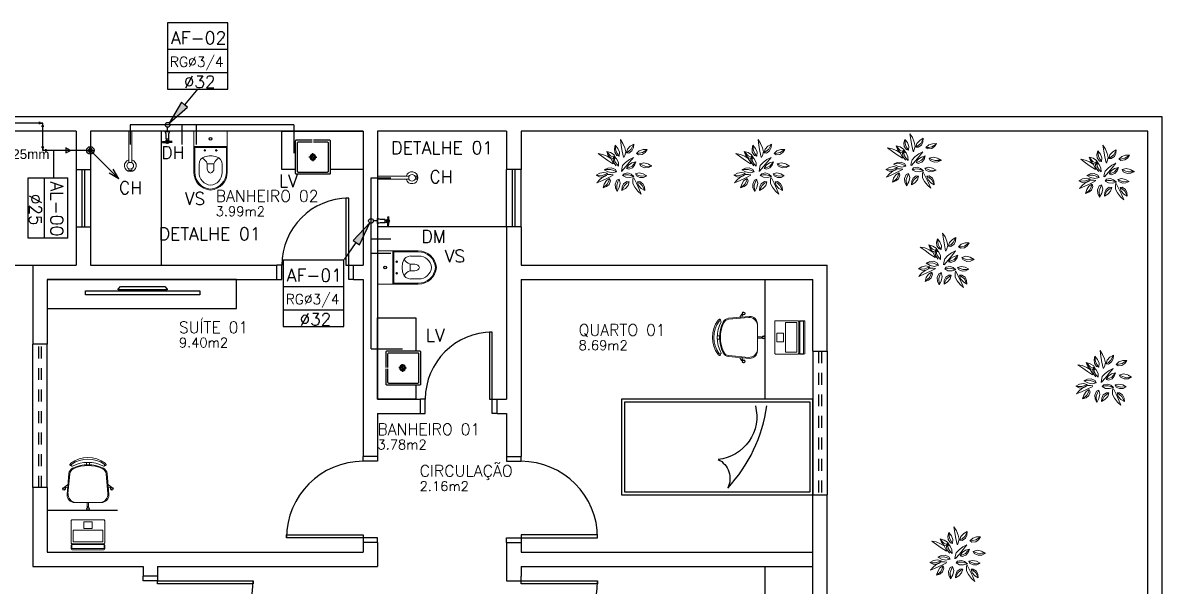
# Model space of a CAD drawing. Header units: millimetres. Extents: x -72 to 578, y 3 to 161.
# Drawn here: x 395.47 to 407.38, y 82.68 to 88.57 of the extents above; entities that cross this region are included whole.
import ezdxf
from ezdxf.enums import TextEntityAlignment as Align

# ---------------------------------------------------------------- set-up
doc = ezdxf.new("R2010")
doc.units = ezdxf.units.MM
doc.linetypes.add('HIDDEN2', pattern=[0.1875, 0.125, -0.0625])
doc.layers.get('0').update_dxf_attribs({"color": 3})
for name, color, linetype in [('-HIDRO', 8, 'Continuous'), ('A-PEN-B', 5, 'Continuous'), ('A-PEN-W', 7, 'Continuous'), ('AF', 5, 'Continuous'), ('COTAS', 7, 'Continuous'), ('CTA', 5, 'Continuous'), ('HIDRO 01', 4, 'Continuous'), ('PONTOS_ELETRICOS', 2, 'Continuous'), ('Prumadas_L', 1, 'Continuous'), ('Prumadas_Q', 3, 'Continuous'), ('Prumadas_T', 2, 'Continuous'), ('TEXTO', 6, 'Continuous')]:
    doc.layers.add(name, color=color, linetype=linetype)
doc.layers.add('E-Lay-9', color=9, linetype='Continuous', lineweight=9)
doc.styles.add('PADRAO_TXT', font='romans.shx')
doc.styles.add('ROMANS', font='romans__.ttf', dxfattribs={"height": 0.1})
doc.styles.get("Standard").update_dxf_attribs({"font": 'arial.ttf'})

# ---------------------------------------------------------------- blocks, each defined once
blk = doc.blocks.new('Cadeira')
at = {"layer": 'E-Lay-9', "color": 8}
for p, q in [((-0.139, 0), (0.139, 0)), ((-0.009, 0.054), (-0.009, 0.077)), ((-0.008, 0), (-0.008, 0.043)), ((-0.008, 0.043), (-0.006, 0.043)), ((0.006, 0.043), (0.007, 0.043)), ((0.007, 0), (0.007, 0.043)), ((0.01, 0.054), (0.01, 0.077)), ((-0.219, -0.084), (-0.2, -0.302)), ((-0.209, -0.094), (-0.19, -0.298)), ((0.209, -0.094), (0.19, -0.298)), ((0.219, -0.084), (0.2, -0.302)), ((-0.25, -0.159), (-0.265, -0.141)), ((-0.236, -0.147), (-0.251, -0.129)), ((-0.24, -0.165), (-0.241, -0.166)), ((-0.213, -0.185), (-0.241, -0.166)), ((-0.23, -0.156), (-0.231, -0.158)), ((-0.214, -0.162), (-0.23, -0.156)), ((0.213, -0.185), (0.241, -0.166)), ((0.214, -0.162), (0.23, -0.156)), ((0.23, -0.156), (0.231, -0.158)), ((0.236, -0.147), (0.251, -0.129)), ((0.24, -0.165), (0.241, -0.166)), ((0.25, -0.159), (0.265, -0.141)), ((-0.017, -0.396), (-0.017, -0.42)), ((0.017, -0.396), (0.017, -0.42))]:
    blk.add_line(p, q, dxfattribs=at)
blk.add_lwpolyline([(0.163, -0.381, -0.237888), (-0.163, -0.381, 0.605717), (-0.174, -0.395, 0.122717), (-0.17, -0.4, 0.323529), (0.17, -0.4, 0.122717), (0.174, -0.395, 0.605717)], format="xyb", close=True, dxfattribs=at)
for centre in [(0, 0.047), (-0.238, -0.158), (0.238, -0.158)]:
    blk.add_circle(centre, 0.005, dxfattribs=at)
for centre, radius, start, end in [((-0.139, -0.08), 0.08, 90, 182.5692), ((0, 0.065), 0.015, 281.6334, 257.4537), ((0, 0.048), 0.0075, 221.8103, 318.1897), ((0.139, -0.08), 0.08, 357.4308, 90), ((-0.12, -0.089), 0.0887, 95.5925, 183.2522), ((0.12, -0.089), 0.0887, 356.7478, 84.4075), ((-0.25, -0.144), 0.015, 322.5463, 298.3666), ((-0.239, -0.157), 0.0075, 261.8103, 358.1897), ((0.239, -0.157), 0.0075, 181.8103, 278.1897), ((0.25, -0.144), 0.015, 241.6334, 217.4537), ((-0.13, -0.296), 0.07, 185.1212, 243.6047), ((-0.12, -0.292), 0.07, 185.2999, 245.7361), ((0, -0.025), 0.362, 245.7361, 294.2639), ((0.12, -0.292), 0.07, 294.2639, 354.7001), ((0.13, -0.296), 0.07, 296.3953, 354.8788), ((-0.182, -0.396), 0.00782, 29.8109, 225.3255), ((-0.163, -0.39), 0.0275, 205.1455, 233.4571), ((0, -0.165), 0.305, 234.1238, 305.8762), ((-0.163, -0.39), 0.0125, 205.1455, 233.1301), ((0, -0.034), 0.362, 243.6047, 296.3953), ((0.182, -0.396), 0.00782, 314.6745, 150.1891), ((0.163, -0.39), 0.0275, 306.5429, 334.8545)]:
    blk.add_arc(centre, radius, start, end, dxfattribs=at)
blk = doc.blocks.new('Notebook')
at = {"layer": 'E-Lay-9', "color": 8}
for p, q in [((-0.175, 0.305), (-0.175, 0.3)), ((-0.175, 0.3), (-0.175, 0.265)), ((0.165, 0.315), (-0.165, 0.315)), ((-0.165, 0.255), (0.165, 0.255)), ((0.175, 0.3), (0.175, 0.305)), ((0.175, 0.265), (0.175, 0.3))]:
    blk.add_line(p, q, dxfattribs=at)
for points in [[(-0.165, 0), (0.165, 0, 0.414214), (0.175, 0.01), (0.175, 0.24, 0.414214), (0.165, 0.25), (-0.165, 0.25, 0.414214), (-0.175, 0.24), (-0.175, 0.01, 0.414214)], [(-0.165, 0.26), (0.165, 0.26, 0.414214), (0.17, 0.265), (0.17, 0.295, 0.414214), (0.165, 0.3), (-0.165, 0.3, 0.414214), (-0.17, 0.295), (-0.17, 0.265, 0.414214)]]:
    blk.add_lwpolyline(points, format="xyb", close=True, dxfattribs=at)
for points in [[(-0.105, 0.25), (-0.145, 0.25), (-0.145, 0.255), (-0.105, 0.255)], [(0.105, 0.25), (0.145, 0.25), (0.145, 0.255), (0.105, 0.255)], [(-0.155, 0.11), (0.155, 0.11), (0.155, 0.23), (-0.155, 0.23)], [(-0.045, 0.02), (0.045, 0.02), (0.045, 0.09), (-0.045, 0.09)]]:
    blk.add_lwpolyline(points, close=True, dxfattribs=at)
for centre, start, end in [((-0.165, 0.305), 90, 180), ((-0.165, 0.265), 180, 270), ((0.165, 0.305), 0, 90), ((0.165, 0.265), 270, 360)]:
    blk.add_arc(centre, 0.01, start, end, dxfattribs=at)
blk = doc.blocks.new('vaso-s')
at = {"color": 8}
for start, end in [(0, 180), (180, 0)]:
    blk.add_arc((0.08, 0), 0.0143, start, end, dxfattribs=at)
at = {"layer": 'E-Lay-9', "color": 8}
for p, q in [((0, 0.17), (0, 0)), ((0.426, 0.175), (0.005, 0.175)), ((0.16, 0.17), (0.16, 0.17)), ((0.16, 0.17), (0.16, 0)), ((0.426, 0.165), (0.165, 0.165)), ((0.17, 0), (0.17, 0.16)), ((0.431, 0.12), (0.346, 0.12)), ((0.213, 0.06), (0.189, 0.06)), ((0.201, 0.048), (0.201, 0.072)), ((0.341, 0.035), (0.341, 0)), ((0.391, 0.035), (0.341, 0.035)), ((0, -0.17), (0, 0)), ((0.16, -0.17), (0.16, 0)), ((0.17, 0), (0.17, -0.16)), ((0.213, -0.06), (0.189, -0.06)), ((0.201, -0.048), (0.201, -0.072)), ((0.341, -0.035), (0.341, 0)), ((0.391, -0.035), (0.341, -0.035)), ((0.426, -0.175), (0.005, -0.175)), ((0.16, -0.17), (0.16, -0.17)), ((0.426, -0.165), (0.165, -0.165)), ((0.431, -0.12), (0.346, -0.12))]:
    blk.add_line(p, q, dxfattribs=at)
for centre in [(0.201, 0.06), (0.201, -0.06)]:
    blk.add_circle(centre, 0.005, dxfattribs=at)
for centre, radius, start, end in [((0.005, 0.17), 0.005, 90, 180), ((0.155, 0.17), 0.005, 0, 90), ((0.165, 0.17), 0.00495, 180, 270), ((0.165, 0.16), 0.00495, 0, 90), ((0.346, 0.038), 0.0825, 90, 163.0355), ((0.426, -0.015), 0.19, 4.5281, 90), ((0.426, -0.015), 0.18, 4.7802, 90), ((0.431, -0.015), 0.135, 6.3794, 90), ((0.518, -0.015), 0.262, 163.0355, 176.7233), ((0.375, 0.136), 0.107, 206.9395, 250.9647), ((0.391, -0.015), 0.05, 17.4576, 90), ((0.518, 0.015), 0.262, 183.2767, 196.9645), ((0.346, -0.038), 0.0825, 196.9645, 270), ((0.375, -0.136), 0.107, 109.0353, 153.0605), ((0.391, 0.015), 0.05, 270, 342.5424), ((0.426, 0.015), 0.19, 270, 355.4719), ((0.426, 0.015), 0.18, 270, 355.2198), ((0.431, 0.015), 0.135, 270, 353.6206), ((0.005, -0.17), 0.005, 180, 270), ((0.155, -0.17), 0.005, 270, 0), ((0.165, -0.17), 0.00495, 90, 180), ((0.165, -0.16), 0.00495, 270, 0)]:
    blk.add_arc(centre, radius, start, end, dxfattribs=at)
blk = doc.blocks.new('Chuveiro')
at = {"layer": 'E-Lay-9', "color": 8}
for p, q in [((-0.031, 0.016), (-0.36, 0.016)), ((0.051, 0.016), (0.031, 0.016)), ((0.051, 0.016), (0.051, -0.016)), ((-0.031, -0.016), (-0.36, -0.016)), ((0.051, -0.016), (0.031, -0.016))]:
    blk.add_line(p, q, dxfattribs=at)
blk.add_circle((0, 0), 0.0348, dxfattribs=at)
for centre, radius, start, end in [((0, 0), 0.0624, 194.4775, 165.5225), ((0.009, 0), 0.0444, 339.4266, 20.5734)]:
    blk.add_arc(centre, radius, start, end, dxfattribs=at)
blk = doc.blocks.new('arb-pl48')
at = {"color": 8}
for p, q in [((-0.106, 0.447), (-0.088, 0.514)), ((-0.1, 0.379), (-0.106, 0.447)), ((-0.088, 0.514), (-0.039, 0.453)), ((-0.076, 0.404), (-0.088, 0.502)), ((-0.039, 0.453), (-0.008, 0.379)), ((0.059, 0.55), (0.01, 0.624)), ((0.01, 0.624), (0.028, 0.508)), ((0.028, 0.508), (0.047, 0.398)), ((0.095, 0.465), (0.059, 0.55)), ((0.114, 0.385), (0.095, 0.465)), ((0.201, 0.497), (0.147, 0.438)), ((0.268, 0.537), (0.201, 0.497)), ((0.219, 0.438), (0.264, 0.526)), ((0.233, 0.407), (0.262, 0.468)), ((0.262, 0.468), (0.268, 0.537)), ((-0.334, 0.335), (-0.42, 0.352)), ((-0.42, 0.352), (-0.325, 0.283)), ((-0.247, 0.3), (-0.334, 0.335)), ((-0.325, 0.283), (-0.234, 0.218)), ((-0.231, 0.328), (-0.255, 0.393)), ((-0.255, 0.393), (-0.18, 0.371)), ((-0.182, 0.31), (-0.248, 0.383)), ((-0.178, 0.257), (-0.247, 0.3)), ((-0.188, 0.276), (-0.231, 0.328)), ((-0.118, 0.251), (-0.188, 0.276)), ((-0.125, 0.283), (-0.182, 0.31)), ((-0.18, 0.371), (-0.113, 0.329)), ((-0.144, 0.197), (-0.178, 0.257)), ((-0.131, 0.241), (-0.118, 0.309)), ((-0.119, 0.174), (-0.131, 0.241)), ((-0.075, 0.266), (-0.125, 0.283)), ((-0.118, 0.309), (-0.064, 0.253)), ((-0.076, 0.265), (-0.118, 0.251)), ((-0.097, 0.201), (-0.117, 0.297)), ((-0.113, 0.329), (-0.075, 0.266)), ((-0.057, 0.318), (-0.1, 0.379)), ((-0.045, 0.349), (-0.076, 0.404)), ((-0.064, 0.253), (-0.028, 0.182)), ((-0.015, 0.306), (-0.057, 0.318)), ((-0.014, 0.306), (-0.045, 0.349)), ((-0.008, 0.379), (-0.014, 0.306)), ((0.047, 0.398), (0.071, 0.282)), ((0.077, 0.276), (0.095, 0.318)), ((0.095, 0.318), (0.114, 0.385)), ((0.109, 0.182), (0.184, 0.238)), ((0.147, 0.438), (0.127, 0.367)), ((0.127, 0.367), (0.171, 0.397)), ((0.128, 0.367), (0.172, 0.364)), ((0.171, 0.397), (0.219, 0.438)), ((0.172, 0.364), (0.233, 0.407)), ((0.184, 0.238), (0.262, 0.277)), ((0.262, 0.277), (0.189, 0.186)), ((0.374, 0.408), (0.321, 0.357)), ((0.321, 0.357), (0.375, 0.36)), ((0.322, 0.356), (0.359, 0.331)), ((0.359, 0.331), (0.433, 0.338)), ((0.45, 0.432), (0.374, 0.408)), ((0.375, 0.36), (0.436, 0.372)), ((0.433, 0.338), (0.489, 0.376)), ((0.436, 0.372), (0.519, 0.426)), ((0.528, 0.434), (0.45, 0.432)), ((0.489, 0.376), (0.528, 0.434)), ((-0.235, 0.072), (-0.304, 0.039)), ((-0.304, 0.039), (-0.229, -0.002)), ((-0.183, 0.047), (-0.291, 0.042)), ((-0.161, 0.078), (-0.235, 0.072)), ((-0.234, 0.218), (-0.135, 0.153)), ((-0.118, 0.024), (-0.183, 0.047)), ((-0.087, 0.043), (-0.161, 0.078)), ((-0.127, 0.153), (-0.144, 0.197)), ((-0.144, -0.021), (-0.065, 0.001)), ((-0.071, 0.117), (-0.119, 0.174)), ((-0.065, 0.001), (-0.118, 0.024)), ((-0.062, 0.149), (-0.097, 0.201)), ((-0.065, -0.001), (-0.087, 0.043)), ((-0.026, 0.109), (-0.062, 0.149)), ((-0.028, 0.182), (-0.026, 0.109)), ((0.03, 0.009), (0.036, 0.055)), ((0.036, 0.055), (0.053, 0.123)), ((0.118, 0.1), (0.039, 0.011)), ((0.053, 0.123), (0.109, 0.182)), ((0.189, 0.186), (0.118, 0.1)), ((0.167, 0.13), (0.129, 0.067)), ((0.129, 0.067), (0.179, 0.084)), ((0.13, 0.067), (0.172, 0.052)), ((0.234, 0.173), (0.167, 0.13)), ((0.172, 0.052), (0.242, 0.078)), ((0.179, 0.084), (0.236, 0.112)), ((0.309, 0.195), (0.234, 0.173)), ((0.236, 0.112), (0.302, 0.185)), ((0.242, 0.078), (0.286, 0.129)), ((0.286, 0.129), (0.309, 0.195)), ((0.461, 0.174), (0.382, 0.152)), ((0.382, 0.153), (0.404, 0.109)), ((0.382, 0.152), (0.435, 0.128)), ((0.404, 0.109), (0.478, 0.075)), ((0.435, 0.128), (0.5, 0.106)), ((0.546, 0.155), (0.461, 0.174)), ((0.478, 0.075), (0.552, 0.081)), ((0.5, 0.106), (0.608, 0.111)), ((0.621, 0.114), (0.546, 0.155)), ((0.621, 0.111), (0.552, 0.143)), ((0.552, 0.081), (0.621, 0.114)), ((-0.456, -0.066), (-0.387, -0.028)), ((-0.393, -0.096), (-0.456, -0.066)), ((-0.387, -0.149), (-0.445, -0.215)), ((-0.445, -0.215), (-0.338, -0.168)), ((-0.345, -0.073), (-0.444, -0.068)), ((-0.326, -0.101), (-0.393, -0.096)), ((-0.387, -0.028), (-0.31, -0.011)), ((-0.314, -0.092), (-0.387, -0.149)), ((-0.286, -0.052), (-0.345, -0.073)), ((-0.338, -0.168), (-0.237, -0.121)), ((-0.258, -0.07), (-0.326, -0.101)), ((-0.242, -0.053), (-0.314, -0.092)), ((-0.31, -0.011), (-0.238, -0.029)), ((-0.304, -0.236), (-0.261, -0.169)), ((-0.238, -0.029), (-0.286, -0.052)), ((-0.261, -0.169), (-0.198, -0.131)), ((-0.238, -0.03), (-0.258, -0.07)), ((-0.215, -0.181), (-0.243, -0.238)), ((-0.173, -0.054), (-0.242, -0.053)), ((-0.237, -0.121), (-0.131, -0.068)), ((-0.229, -0.002), (-0.144, -0.021)), ((-0.198, -0.131), (-0.215, -0.181)), ((-0.183, -0.174), (-0.209, -0.244)), ((-0.198, -0.132), (-0.183, -0.174)), ((-0.127, -0.06), (-0.173, -0.054)), ((-0.059, -0.163), (-0.093, -0.238)), ((-0.039, -0.194), (-0.062, -0.259)), ((-0.015, -0.142), (-0.059, -0.163)), ((-0.016, -0.142), (-0.039, -0.194)), ((0.006, -0.22), (-0.016, -0.142)), ((-0.013, -0.305), (0.006, -0.22)), ((0.052, -0.07), (0.081, -0.036)), ((0.052, -0.071), (0.104, -0.06)), ((0.116, -0.106), (0.052, -0.071)), ((0.134, -0.19), (0.073, -0.232)), ((0.081, -0.036), (0.155, -0.023)), ((0.104, -0.06), (0.167, -0.056)), ((0.195, -0.11), (0.116, -0.106)), ((0.179, -0.193), (0.134, -0.19)), ((0.18, -0.193), (0.136, -0.222)), ((0.155, -0.023), (0.218, -0.046)), ((0.16, -0.264), (0.18, -0.193)), ((0.167, -0.056), (0.26, -0.086)), ((0.271, -0.091), (0.195, -0.11)), ((0.218, -0.046), (0.271, -0.091)), ((0.254, -0.157), (0.253, -0.227)), ((0.26, -0.111), (0.254, -0.157)), ((0.321, -0.221), (0.268, -0.116)), ((0.373, -0.022), (0.301, -0.04)), ((0.301, -0.04), (0.349, -0.063)), ((0.302, -0.041), (0.321, -0.081)), ((0.321, -0.081), (0.389, -0.112)), ((0.361, -0.264), (0.341, -0.193)), ((0.341, -0.193), (0.385, -0.222)), ((0.342, -0.193), (0.386, -0.19)), ((0.349, -0.063), (0.409, -0.084)), ((0.45, -0.039), (0.373, -0.022)), ((0.386, -0.19), (0.447, -0.232)), ((0.389, -0.112), (0.456, -0.107)), ((0.409, -0.084), (0.507, -0.079)), ((0.519, -0.077), (0.45, -0.039)), ((0.456, -0.107), (0.519, -0.077)), ((-0.326, -0.311), (-0.304, -0.236)), ((-0.26, -0.287), (-0.326, -0.311)), ((-0.243, -0.238), (-0.316, -0.304)), ((-0.209, -0.244), (-0.26, -0.287)), ((-0.093, -0.238), (-0.087, -0.311)), ((-0.087, -0.311), (-0.054, -0.381)), ((-0.062, -0.259), (-0.057, -0.368)), ((-0.054, -0.381), (-0.013, -0.305)), ((0.045, -0.293), (0.039, -0.363)), ((0.039, -0.363), (0.106, -0.322)), ((0.088, -0.264), (0.043, -0.351)), ((0.073, -0.232), (0.045, -0.293)), ((0.136, -0.222), (0.088, -0.264)), ((0.106, -0.322), (0.16, -0.264)), ((0.253, -0.227), (0.292, -0.299)), ((0.292, -0.299), (0.349, -0.372)), ((0.368, -0.323), (0.321, -0.221)), ((0.349, -0.372), (0.415, -0.43)), ((0.415, -0.322), (0.361, -0.264)), ((0.415, -0.43), (0.368, -0.323)), ((0.385, -0.222), (0.433, -0.264)), ((0.482, -0.363), (0.415, -0.322)), ((0.433, -0.264), (0.477, -0.351)), ((0.447, -0.232), (0.476, -0.293)), ((0.476, -0.293), (0.482, -0.363))]:
    blk.add_line(p, q, dxfattribs=at)
blk = doc.blocks.new('A$C55E71383')
at = {"layer": 'E-Lay-9', "color": 0, "xscale": 0.5399999999999991, "yscale": 0.5399999999999991, "zscale": 0.5399999999999991, "rotation": 179.9999999999999}
blk.add_blockref('arb-pl48', (0, 0), dxfattribs=at)
blk = doc.blocks.new('CIRCULOS')
at = {"layer": 'COTAS'}
for p, q in [((-4, 0), (4, 0)), ((0, 4), (0, -4))]:
    blk.add_line(p, q, dxfattribs=at)
for radius in [2, 1]:
    blk.add_circle((0, 0), radius, dxfattribs=at)
blk = doc.blocks.new('Tdesce')
at = {"layer": 'PONTOS_ELETRICOS'}
blk.add_hatch(color=256, dxfattribs=at).paths.add_polyline_path([(0.275, -0.04), (0.275, 0), (0.275, 0.04), (0.025, 0)])
blk.add_lwpolyline([(0.49, 0), (0.275, 0), (0.275, 0.04), (0.025, 0), (0.275, -0.04), (0.275, 0)], dxfattribs=at)
blk.add_circle((0, 0), 0.025, dxfattribs=at)

msp = doc.modelspace()

# ---------------------------------------------------------------- linework, layer by layer
at = {"layer": '-HIDRO'}
for p, q in [((407.379, 87.582), (391.879, 87.582)), ((407.379, 76.582), (407.379, 87.582)), ((396.029, 87.432), (392.029, 87.432)), ((396.029, 87.432), (396.029, 87.032)), ((399.029, 87.432), (396.179, 87.432)), ((396.179, 87.432), (396.179, 87.032)), ((399.029, 87.432), (399.029, 86.032)), ((399.179, 87.432), (399.179, 84.632)), ((400.529, 87.432), (399.179, 87.432)), ((400.529, 87.432), (400.529, 87.032)), ((400.679, 87.432), (400.679, 87.032)), ((407.229, 87.432), (400.679, 87.432)), ((407.229, 76.732), (407.229, 87.432)), ((396.029, 87.032), (396.179, 87.032)), ((396.029, 87.032), (396.029, 86.432)), ((396.089, 87.032), (396.089, 86.432)), ((396.119, 87.032), (396.119, 86.432)), ((396.179, 87.032), (396.179, 86.432)), ((400.679, 87.032), (400.529, 87.032)), ((400.529, 86.432), (400.529, 87.032)), ((400.589, 86.432), (400.589, 87.032)), ((400.619, 86.432), (400.619, 87.032)), ((400.679, 86.432), (400.679, 87.032)), ((396.029, 86.432), (396.029, 86.032)), ((396.029, 86.432), (396.179, 86.432)), ((396.179, 86.432), (396.179, 86.032)), ((400.529, 86.432), (399.179, 86.432)), ((400.529, 86.432), (400.529, 84.632)), ((400.679, 86.432), (400.529, 86.432)), ((400.679, 86.432), (400.679, 86.032)), ((395.279, 86.032), (396.029, 86.032)), ((395.579, 86.032), (395.579, 85.207)), ((396.179, 86.032), (398.129, 86.032)), ((398.129, 85.882), (398.129, 86.032)), ((398.929, 86.032), (399.029, 86.032)), ((398.929, 85.882), (398.929, 86.032)), ((400.679, 86.032), (403.879, 86.032)), ((403.879, 85.132), (403.879, 86.032)), ((395.729, 85.882), (395.729, 85.207)), ((395.729, 85.882), (398.129, 85.882)), ((398.929, 85.882), (399.029, 85.882)), ((399.029, 85.882), (399.029, 84.032)), ((400.679, 85.882), (400.679, 84.032)), ((400.679, 85.882), (403.729, 85.882)), ((403.729, 85.132), (403.729, 85.882)), ((395.729, 85.207), (395.579, 85.207)), ((395.579, 83.707), (395.579, 85.207)), ((395.729, 83.707), (395.729, 85.207)), ((403.729, 85.132), (403.879, 85.132)), ((403.729, 85.132), (403.729, 83.632)), ((403.879, 85.132), (403.879, 83.632)), ((399.179, 84.632), (399.629, 84.632)), ((399.629, 84.482), (399.629, 84.632)), ((400.429, 84.632), (400.529, 84.632)), ((400.429, 84.482), (400.429, 84.632)), ((399.179, 84.482), (399.179, 84.432)), ((399.179, 84.482), (399.179, 84.032)), ((399.179, 84.482), (399.629, 84.482)), ((400.429, 84.482), (400.529, 84.482)), ((400.529, 84.482), (400.529, 84.432)), ((400.529, 84.482), (400.529, 84.032)), ((399.179, 84.032), (399.029, 84.032)), ((400.529, 84.032), (400.679, 84.032)), ((395.579, 83.707), (395.579, 82.882)), ((395.729, 83.707), (395.579, 83.707)), ((395.729, 83.707), (395.729, 83.032)), ((403.729, 82.882), (403.729, 83.632)), ((403.729, 83.632), (403.879, 83.632)), ((403.879, 82.882), (403.879, 83.632)), ((399.029, 83.132), (399.029, 83.032)), ((399.179, 83.132), (399.029, 83.132)), ((399.179, 83.132), (399.179, 83.032)), ((400.529, 83.132), (400.529, 82.782)), ((400.529, 83.132), (400.679, 83.132)), ((400.679, 83.132), (400.679, 83.032)), ((395.729, 83.032), (399.029, 83.032)), ((399.179, 83.032), (399.179, 82.882)), ((400.679, 83.032), (403.729, 83.032)), ((403.729, 82.207), (403.729, 83.032)), ((403.879, 82.207), (403.879, 83.032)), ((395.579, 82.882), (396.729, 82.882)), ((396.729, 82.882), (396.729, 82.782)), ((396.879, 82.882), (396.879, 82.782)), ((396.879, 82.882), (399.179, 82.882)), ((400.679, 82.882), (400.679, 82.782)), ((400.679, 82.882), (403.729, 82.882)), ((396.879, 82.782), (396.729, 82.782))]:
    msp.add_line(p, q, dxfattribs=at)
at = {"layer": '-HIDRO', "color": 8, "ltscale": 0.5}
for p, q in [((396.92, 87.432), (396.92, 86.032)), ((403.229, 84.632), (403.229, 85.882)), ((395.729, 83.472), (396.464, 83.472)), ((403.229, 81.707), (403.229, 82.882))]:
    msp.add_line(p, q, dxfattribs=at)
at = {"layer": '-HIDRO', "color": 8}
for p, q in [((398.504, 87.161), (398.463, 87.161)), ((398.504, 87.161), (398.504, 87.202)), ((398.504, 87.161), (398.504, 87.12)), ((398.504, 87.161), (398.545, 87.161)), ((399.442, 84.958), (399.401, 84.958)), ((399.442, 84.958), (399.442, 84.999)), ((399.442, 84.958), (399.483, 84.958)), ((399.442, 84.958), (399.442, 84.917))]:
    msp.add_line(p, q, dxfattribs=at)
at = {"layer": '-HIDRO', "linetype": 'HIDDEN2'}
for p, q in [((395.639, 83.707), (395.639, 85.207)), ((395.669, 83.707), (395.669, 85.207)), ((403.789, 85.132), (403.789, 83.632)), ((403.819, 85.132), (403.819, 83.632))]:
    msp.add_line(p, q, dxfattribs=at)
at = {"layer": '-HIDRO', "color": 8}
for points in [[(398.324, 87.032), (398.179, 87.032), (398.179, 87.432), (399.029, 87.432), (399.029, 87.032), (398.684, 87.032)], [(399.579, 84.777), (399.579, 84.632), (399.179, 84.632), (399.179, 85.482), (399.579, 85.482), (399.579, 85.137)]]:
    msp.add_lwpolyline(points, dxfattribs=at)
for points in [[(398.512, 87.342), (398.674, 87.342, -0.414214), (398.684, 87.332), (398.684, 86.992, -0.414214), (398.674, 86.982), (398.334, 86.982, -0.414214), (398.324, 86.992), (398.324, 87.332, -0.414214), (398.334, 87.342), (398.497, 87.342)], [(398.512, 87.322), (398.654, 87.322, -0.414214), (398.664, 87.312), (398.664, 87.012, -0.414214), (398.654, 87.002), (398.354, 87.002, -0.414214), (398.344, 87.012), (398.344, 87.312, -0.414214), (398.354, 87.322), (398.497, 87.322)], [(399.269, 84.964), (399.269, 85.127, -0.414214), (399.279, 85.137), (399.619, 85.137, -0.414214), (399.629, 85.127), (399.629, 84.787, -0.414214), (399.619, 84.777), (399.279, 84.777, -0.414214), (399.269, 84.787), (399.269, 84.95)], [(399.289, 84.964), (399.289, 85.107, -0.414214), (399.299, 85.117), (399.599, 85.117, -0.414214), (399.609, 85.107), (399.609, 84.807, -0.414214), (399.599, 84.797), (399.299, 84.797, -0.414214), (399.289, 84.807), (399.289, 84.95)], [(403.128, 84.562, -0.460104), (402.739, 84.002, -0.414214), (402.839, 83.702, 0.154765), (403.247, 84.562)]]:
    msp.add_lwpolyline(points, format="xyb", dxfattribs=at)
at = {"layer": '-HIDRO'}
for points in [[(398.879, 86.032), (398.879, 86.732), (398.849, 86.732), (398.849, 86.032)], [(400.379, 84.632), (400.379, 85.332), (400.349, 85.332), (400.349, 84.632)], [(399.029, 83.182), (398.229, 83.182), (398.229, 83.212), (399.029, 83.212)], [(400.679, 83.182), (401.479, 83.182), (401.479, 83.212), (400.679, 83.212)], [(396.879, 82.732), (397.879, 82.732), (397.879, 82.702), (396.879, 82.702)], [(400.679, 82.732), (401.479, 82.732), (401.479, 82.702), (400.679, 82.702)]]:
    msp.add_lwpolyline(points, close=True, dxfattribs=at)
for points in [[(398.129, 85.882), (398.179, 85.882), (398.179, 86.032), (398.129, 86.032)], [(398.929, 85.882), (398.879, 85.882), (398.879, 86.032), (398.929, 86.032)], [(399.629, 84.482), (399.679, 84.482), (399.679, 84.632), (399.629, 84.632)], [(400.429, 84.482), (400.379, 84.482), (400.379, 84.632), (400.429, 84.632)], [(399.179, 84.032), (399.179, 83.982), (399.029, 83.982), (399.029, 84.032)], [(400.529, 84.032), (400.529, 83.982), (400.679, 83.982), (400.679, 84.032)], [(399.179, 83.132), (399.179, 83.182), (399.029, 83.182), (399.029, 83.132)], [(400.529, 83.132), (400.529, 83.182), (400.679, 83.182), (400.679, 83.132)], [(396.879, 82.782), (396.879, 82.732), (396.729, 82.732), (396.729, 82.782)], [(400.529, 82.782), (400.529, 82.732), (400.679, 82.732), (400.679, 82.782)]]:
    msp.add_lwpolyline(points, dxfattribs=at)
at = {"layer": '-HIDRO', "color": 8}
for points in [[(397.707, 85.882), (395.729, 85.882), (395.729, 85.578), (397.707, 85.578)], [(396.127, 85.721), (396.127, 85.764), (397.324, 85.764), (397.324, 85.721)], [(396.469, 85.774), (396.469, 85.782), (396.494, 85.808), (396.956, 85.808), (396.982, 85.782), (396.982, 85.774)], [(403.729, 83.632), (403.729, 84.632), (401.729, 84.632), (401.729, 83.632)], [(403.699, 83.662), (403.699, 84.602), (401.759, 84.602), (401.759, 83.662)]]:
    msp.add_lwpolyline(points, close=True, dxfattribs=at)
for centre, radius, start, end in [((398.504, 87.161), 0.03, 90, 270), ((398.504, 87.161), 0.02, 90, 270), ((398.504, 87.161), 0.03, 270, 90), ((398.504, 87.161), 0.02, 270, 90), ((399.442, 84.958), 0.03, 0, 180), ((399.442, 84.958), 0.03, 180, 0), ((399.442, 84.958), 0.02, 0, 180), ((399.442, 84.958), 0.02, 180, 0)]:
    msp.add_arc(centre, radius, start, end, dxfattribs=at)
at = {"layer": '-HIDRO'}
for centre, radius, start, end in [((398.879, 86.032), 0.7, 90, 180), ((400.379, 84.632), 0.7, 90, 180), ((399.029, 83.182), 0.8, 90, 180), ((400.679, 83.182), 0.8, 0, 90), ((396.879, 82.732), 1, 270, 0), ((400.679, 82.732), 0.8, 270, 0)]:
    msp.add_arc(centre, radius, start, end, dxfattribs=at)
for p, q in [((396.179, 87.232), (396.478, 86.933)), ((396.478, 86.933), (396.417, 87.037)), ((396.478, 86.933), (396.375, 86.994))]:
    msp.add_line(p, q)
msp.add_ellipse((396.179, 87.232), major_axis=(0.0274, -0.0274), ratio=1, start_param=0.785398, end_param=7.068583)
at = {"layer": 'A-PEN-B'}
msp.add_circle((396.986, 87.499), 0.025, dxfattribs=at)
at = {"layer": 'A-PEN-W'}
msp.add_lwpolyline([(396.169, 87.232), (395.794, 87.232), (395.794, 86.944)], dxfattribs=at)
at = {"layer": 'AF'}
for p, q in [((395.681, 87.517), (391.957, 87.517)), ((395.681, 87.232), (395.681, 87.517)), ((396.986, 87.432), (396.986, 87.481)), ((396.179, 87.232), (395.714, 87.232)), ((399.179, 86.495), (399.13, 86.495))]:
    msp.add_line(p, q, dxfattribs=at)
at = {"layer": 'AF', "color": 2}
for p, q in [((395.648, 87.517), (395.681, 87.517)), ((395.681, 87.484), (395.681, 87.517)), ((395.681, 87.265), (395.681, 87.232)), ((395.714, 87.232), (395.681, 87.232))]:
    msp.add_line(p, q, dxfattribs=at)
at = {"layer": 'AF'}
msp.add_polyline3d([(395.972, 87.232, 0), (395.922, 87.257, 0), (395.922, 87.207, 0), (395.972, 87.232, 0)], dxfattribs=at)
at = {"layer": 'AF', "color": 2, "extrusion": (-1, 1.83697e-16, 0)}
msp.add_circle((-87.517, 0, -395.648), 0.0125, dxfattribs=at)
at = {"layer": 'AF', "color": 2, "extrusion": (-1.83697e-16, -1, 0)}
msp.add_circle((395.681, 0, -87.484), 0.0125, dxfattribs=at)
at = {"layer": 'AF', "color": 2, "extrusion": (1.83697e-16, 1, 0)}
msp.add_circle((-395.681, 0, 87.265), 0.0125, dxfattribs=at)
at = {"layer": 'AF', "color": 2, "extrusion": (1, -1.83697e-16, 0)}
msp.add_circle((87.232, 0, 395.714), 0.0125, dxfattribs=at)
at = {"layer": 'CTA'}
for p, q in [((396.595, 87.499), (396.595, 87.293)), ((398.304, 87.499), (396.595, 87.499)), ((397.135, 87.499), (397.135, 87.293)), ((397.285, 87.499), (397.285, 87.293)), ((398.304, 87.499), (398.304, 87.202)), ((399.112, 86.945), (399.318, 86.945)), ((399.112, 85.158), (399.112, 86.945)), ((399.112, 86.308), (399.318, 86.308)), ((399.112, 86.158), (399.318, 86.158)), ((399.112, 85.158), (399.442, 85.158))]:
    msp.add_line(p, q, dxfattribs=at)
at = {"layer": 'HIDRO 01', "color": 4}
for p, q in [((396.958, 87.432), (396.958, 87.428)), ((396.958, 87.432), (396.984, 87.432)), ((396.958, 87.428), (396.984, 87.428)), ((396.984, 87.432), (397.01, 87.432)), ((396.984, 87.428), (397.01, 87.428)), ((397.01, 87.428), (397.01, 87.432)), ((396.933, 87.324), (396.933, 87.32)), ((396.933, 87.316), (396.933, 87.32)), ((396.935, 87.325), (396.962, 87.325)), ((396.935, 87.315), (396.963, 87.315)), ((396.951, 87.325), (396.956, 87.325)), ((396.956, 87.315), (396.951, 87.315)), ((396.956, 87.325), (396.961, 87.325)), ((396.961, 87.315), (396.956, 87.315)), ((396.979, 87.325), (396.962, 87.325)), ((396.979, 87.315), (396.963, 87.315)), ((396.967, 87.378), (396.967, 87.352)), ((396.967, 87.352), (396.984, 87.352)), ((396.968, 87.312), (396.968, 87.312)), ((396.968, 87.312), (396.973, 87.312)), ((396.969, 87.335), (396.973, 87.335)), ((396.973, 87.352), (396.973, 87.335)), ((396.973, 87.335), (396.984, 87.335)), ((396.973, 87.312), (396.984, 87.312)), ((396.979, 87.325), (396.984, 87.325)), ((396.984, 87.315), (396.979, 87.315)), ((396.984, 87.352), (397, 87.352)), ((396.984, 87.335), (396.994, 87.335)), ((396.984, 87.325), (396.988, 87.325)), ((396.988, 87.315), (396.984, 87.315)), ((396.984, 87.312), (396.994, 87.312)), ((396.988, 87.325), (397.006, 87.325)), ((396.988, 87.315), (397.004, 87.315)), ((396.994, 87.352), (396.994, 87.335)), ((396.994, 87.335), (396.998, 87.335)), ((396.994, 87.312), (396.999, 87.312)), ((397, 87.352), (397, 87.378)), ((397.032, 87.315), (397.004, 87.315)), ((397.032, 87.325), (397.005, 87.325)), ((399.183, 86.519), (399.179, 86.519)), ((399.179, 86.493), (399.179, 86.519)), ((399.179, 86.467), (399.179, 86.493)), ((399.179, 86.467), (399.183, 86.467)), ((399.183, 86.493), (399.183, 86.519)), ((399.183, 86.467), (399.183, 86.493)), ((399.26, 86.509), (399.233, 86.509)), ((399.233, 86.477), (399.26, 86.477)), ((399.26, 86.493), (399.26, 86.509)), ((399.26, 86.503), (399.276, 86.503)), ((399.26, 86.477), (399.26, 86.493)), ((399.26, 86.482), (399.276, 86.482)), ((399.276, 86.503), (399.276, 86.507)), ((399.276, 86.493), (399.276, 86.503)), ((399.276, 86.483), (399.276, 86.493)), ((399.276, 86.478), (399.276, 86.483)), ((399.286, 86.542), (399.286, 86.515)), ((399.286, 86.498), (399.286, 86.515)), ((399.286, 86.493), (399.286, 86.498)), ((399.286, 86.488), (399.286, 86.493)), ((399.286, 86.488), (399.286, 86.471)), ((399.286, 86.444), (399.286, 86.471)), ((399.287, 86.465), (399.287, 86.47)), ((399.287, 86.46), (399.287, 86.465)), ((399.288, 86.443), (399.291, 86.443)), ((399.295, 86.443), (399.291, 86.443)), ((399.296, 86.542), (399.296, 86.513)), ((399.296, 86.498), (399.296, 86.514)), ((399.296, 86.498), (399.296, 86.493)), ((399.296, 86.493), (399.296, 86.488)), ((399.296, 86.488), (399.296, 86.472)), ((399.296, 86.444), (399.296, 86.473)), ((399.296, 86.47), (399.296, 86.465)), ((399.296, 86.465), (399.296, 86.46)), ((399.299, 86.504), (399.299, 86.508)), ((399.299, 86.493), (399.299, 86.504)), ((399.299, 86.482), (399.299, 86.493)), ((399.299, 86.478), (399.299, 86.482)), ((399.299, 86.478), (399.299, 86.478))]:
    msp.add_line(p, q, dxfattribs=at)
for points in [[(396.969, 87.335), (396.969, 87.334), (396.968, 87.332), (396.968, 87.33)], [(396.998, 87.335), (396.998, 87.334), (396.999, 87.332), (396.999, 87.33)], [(399.276, 86.507), (399.277, 86.508), (399.279, 86.508), (399.281, 86.509)], [(399.276, 86.478), (399.277, 86.478), (399.279, 86.478), (399.281, 86.477)]]:
    msp.add_lwpolyline(points, dxfattribs=at)
at = {"layer": 'HIDRO 01', "color": 4, "extrusion": (0, 0, -1)}
for centre, radius, start, end in [((-396.902, 87.391), 0.0671, 146.358, 191.4504), ((-397.065, 87.391), 0.0671, 348.5493, 33.6418), ((-396.935, 87.324), 0.00124, 0, 90), ((-396.951, 87.32), 0.00495, 0.0181, 89.9817), ((-396.951, 87.32), 0.00495, 270.0181, 359.9817), ((-396.961, 87.332), 0.00681, 192.3567, 270.0002), ((-396.961, 87.32), 0.00495, 90.0182, 179.9818), ((-396.961, 87.32), 0.00495, 180.026, 269.974), ((-396.963, 87.308), 0.00681, 90, 146.3941), ((-396.979, 87.32), 0.00495, 0.0181, 89.9817), ((-396.979, 87.32), 0.00495, 270.0181, 359.9817), ((-396.984, 87.347), 0.0394, 249.8637, 270.0043), ((-396.988, 87.32), 0.00495, 90.0182, 179.9818), ((-396.988, 87.32), 0.00495, 180.026, 269.974), ((-396.997, 87.311), 0.00099, 90, 169.9052), ((-396.997, 87.311), 0.000989, 169.8876, 249.8781), ((-397.006, 87.332), 0.00681, 270, 347.6401), ((-397.004, 87.308), 0.00681, 33.621, 88.7632), ((-397.007, 87.32), 0.00495, 0.0181, 89.9817), ((-397.007, 87.32), 0.00495, 270.0181, 359.9817), ((-397.017, 87.32), 0.00495, 90.0182, 179.9818), ((-397.017, 87.32), 0.00495, 180.026, 269.974), ((-399.22, 86.575), 0.0671, 258.5493, 303.6418), ((-399.22, 86.411), 0.0671, 56.358, 101.4504), ((-399.28, 86.515), 0.00681, 180, 257.6401), ((-399.28, 86.471), 0.00681, 102.3567, 180.0002), ((-399.291, 86.498), 0.00495, 0.0182, 89.9818), ((-399.291, 86.488), 0.00495, 270.0181, 359.9817), ((-399.288, 86.444), 0.00124, 270, 360), ((-399.292, 86.527), 0.00495, 0.0182, 89.9818), ((-399.292, 86.517), 0.00495, 270.0181, 359.9817), ((-399.292, 86.47), 0.00495, 0.0182, 89.9818), ((-399.292, 86.46), 0.00495, 270.0181, 359.9817), ((-399.291, 86.498), 0.00495, 90.026, 179.974), ((-399.291, 86.488), 0.00495, 180.0181, 269.9817), ((-399.292, 86.527), 0.00495, 90.026, 179.974), ((-399.292, 86.517), 0.00495, 180.0181, 269.9817), ((-399.292, 86.47), 0.00495, 90.026, 179.974), ((-399.292, 86.46), 0.00495, 180.0181, 269.9817), ((-399.303, 86.514), 0.00681, 303.621, 358.7632), ((-399.303, 86.472), 0.00681, 360, 56.3941), ((-399.3, 86.506), 0.00099, 0, 79.9052), ((-399.3, 86.506), 0.000989, 79.8876, 159.8781), ((-399.264, 86.493), 0.0394, 159.8637, 180.0043)]:
    msp.add_arc(centre, radius, start, end, dxfattribs=at)
at = {"layer": 'HIDRO 01', "color": 4}
for centre, radius, start, end in [((396.935, 87.316), 0.00124, 180, 270.0017), ((396.968, 87.312), 0.000124, 213.6441, 243.2826), ((396.97, 87.311), 0.00099, 89.9966, 169.9279), ((396.97, 87.311), 0.00099, 169.9237, 249.8729), ((396.984, 87.347), 0.0394, 249.8611, 270.006), ((396.999, 87.312), 0.000125, 270.0849, 326.1155), ((399.295, 86.444), 0.00124, 270, 0.0017), ((399.299, 86.508), 0.000125, 0.0849, 56.1155), ((399.3, 86.48), 0.00099, 179.9966, 259.9279), ((399.299, 86.478), 0.000124, 303.6441, 333.2826), ((399.3, 86.48), 0.00099, 259.9237, 339.8729), ((399.264, 86.493), 0.0394, 339.8611, 0.006)]:
    msp.add_arc(centre, radius, start, end, dxfattribs=at)
at = {"layer": 'Prumadas_L'}
for p, q in [((397.617, 88.286), (396.986, 88.286)), ((397.617, 88.044), (396.986, 88.044)), ((395.701, 86.315), (395.701, 86.946)), ((398.826, 85.805), (398.195, 85.805)), ((398.826, 85.563), (398.195, 85.563))]:
    msp.add_line(p, q, dxfattribs=at)
at = {"layer": 'Prumadas_Q'}
for p, q in [((397.617, 88.566), (396.986, 88.566)), ((396.986, 88.566), (396.986, 87.873)), ((397.617, 87.873), (397.617, 88.566)), ((396.986, 87.873), (397.617, 87.873)), ((395.53, 86.315), (395.53, 86.946)), ((395.53, 86.946), (395.943, 86.946)), ((395.943, 86.315), (395.943, 86.946)), ((395.943, 86.315), (395.53, 86.315)), ((398.826, 86.084), (398.195, 86.084)), ((398.195, 86.084), (398.195, 85.392)), ((398.826, 85.392), (398.826, 86.084)), ((398.195, 85.392), (398.826, 85.392))]:
    msp.add_line(p, q, dxfattribs=at)

# ---------------------------------------------------------------- block references
at = {"layer": '-HIDRO', "color": 7, "xscale": -1}
for name, p, rotation in [('Chuveiro', (396.596, 87.072), 90), ('vaso-s', (397.435, 87.432), 90), ('Chuveiro', (399.54, 86.946), 180), ('vaso-s', (399.179, 86.008), 180)]:
    msp.add_blockref(name, p, dxfattribs=dict(at, rotation=rotation))
at = {"layer": '-HIDRO'}
for name, p, rotation in [('A$C55E71383', (404.737, 87.068), 180), ('A$C55E71383', (401.712, 87.008), 180), ('A$C55E71383', (403.15, 87.008), 180), ('A$C55E71383', (406.754, 86.949), 180), ('A$C55E71383', (405.078, 86.031), 180), ('Notebook', (403.331, 85.277), 270), ('A$C55E71383', (406.724, 84.802), 180), ('Notebook', (396.154, 83.371), 180), ('A$C55E71383', (405.197, 82.959), 180)]:
    msp.add_blockref(name, p, dxfattribs=dict(at, rotation=rotation))
at = {"layer": '-HIDRO', "color": 8, "xscale": -1, "rotation": 270}
msp.add_blockref('Cadeira', (403.15, 85.277), dxfattribs=at)
at = {"layer": '-HIDRO', "xscale": -1, "rotation": 180}
msp.add_blockref('Cadeira', (396.154, 83.551), dxfattribs=at)
at = {"layer": 'A-PEN-W', "xscale": -0.01, "yscale": 0.01, "zscale": 0.01, "rotation": 180}
msp.add_blockref('CIRCULOS', (396.179, 87.232), dxfattribs=at)
at = {"layer": 'CTA'}
for p, rotation in [((396.986, 87.499), 49.90673216261408), ((399.112, 86.495), 235.6389698655831)]:
    msp.add_blockref('Tdesce', p, dxfattribs=dict(at, rotation=rotation))

# ---------------------------------------------------------------- texts
at = {"layer": '-HIDRO', "style": 'PADRAO_TXT'}
for s, height, p in [('BANHEIRO 02', 0.12, (397.489, 86.695)), ('3.99m2', 0.1, (397.489, 86.545)), ('SUÍTE 01', 0.12, (397.104, 85.323)), ('QUARTO 01', 0.12, (401.281, 85.295)), ('9.40m2', 0.1, (397.104, 85.173)), ('8.69m2', 0.1, (401.281, 85.145)), ('BANHEIRO 01', 0.12, (399.179, 84.257)), ('3.78m2', 0.1, (399.179, 84.107)), ('CIRCULAÇÃO', 0.12, (399.62, 83.822)), ('2.16m2', 0.1, (399.62, 83.672))]:
    msp.add_text(s, height=height, dxfattribs=at).set_placement(p)
at = {"layer": 'Prumadas_T', "style": 'ROMANS'}
for s, height, rotation, p in [('AF-02', 0.1323, 360, (397.311, 88.342)), ('RG%%C3/4', 0.1058, 360, (397.291, 88.105)), ('%%C32', 0.1281, 360, (397.321, 87.884)), ('DETALHE 01', 0.1323, 360, (399.855, 87.194)), ('AL-00', 0.1323, 270, (395.762, 86.619)), ('%%C25', 0.1281, 270, (395.541, 86.612)), ('DETALHE 01', 0.1323, 360, (397.426, 86.294)), ('AF-01', 0.1323, 360, (398.52, 85.86)), ('RG%%C3/4', 0.1058, 360, (398.501, 85.624)), ('%%C32', 0.1281, 360, (398.531, 85.403))]:
    msp.add_text(s, height=height, rotation=rotation, dxfattribs=at).set_placement(p, align=Align.CENTER)
for s, p in [('DH', (396.92, 87.143)), ('LV', (398.149, 86.849)), ('CH', (399.723, 86.891)), ('CH', (396.478, 86.776)), ('VS', (397.166, 86.663)), ('DM', (399.639, 86.267)), ('VS', (399.881, 86.062)), ('LV', (399.684, 85.235))]:
    msp.add_text(s, height=0.131, rotation=360, dxfattribs=at).set_placement(p)
at = {"layer": 'TEXTO'}
msp.add_text('Ø25mm', height=0.1, dxfattribs=at).set_placement((395.503, 87.192), align=Align.MIDDLE_CENTER)

doc.saveas('drawing.dxf')
